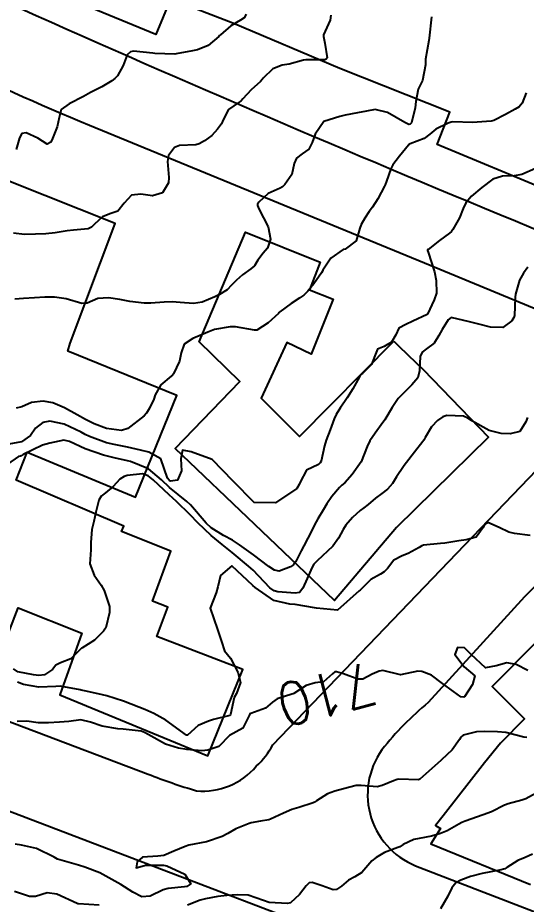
# Model space of a CAD drawing. Header units: metres. Extents: x 286371 to 293043, y 7462578 to 7466404.
# Drawn here: x 292912.4 to 292960.3, y 7462813.9 to 7462897.4 of the extents above; entities that cross this region are included whole.
import ezdxf
from ezdxf.enums import TextEntityAlignment as Align

# ---------------------------------------------------------------- set-up
doc = ezdxf.new("R2010")
doc.units = ezdxf.units.M
doc.header["$MEASUREMENT"] = 0
for name, color, linetype in [('Cotas', 45, 'Continuous'), ('Curvas de Nivel 1m', 11, 'Continuous'), ('Curvas de Nivel 5m', 15, 'Continuous'), ('Edificações', 30, 'Continuous'), ('Vias primárias', 230, 'Continuous')]:
    doc.layers.add(name, color=color, linetype=linetype)
doc.styles.add('Style-STANDARD', font='STANDARD.shx')

msp = doc.modelspace()

# ---------------------------------------------------------------- linework, layer by layer
at = {"layer": 'Curvas de Nivel 1m', "flags": 128}
for points, elevation in [([(292941.903, 7462897.587), (292941.844, 7462897.139), (292941.374, 7462896.092), (292941.22, 7462895.743), (292941.214, 7462895.597), (292941.355, 7462894.962), (292941.564, 7462893.591), (292941.477, 7462893.447), (292941.331, 7462893.398), (292939.567, 7462893.385), (292939.33, 7462893.351), (292937.977, 7462892.992), (292937.322, 7462892.879), (292936.454, 7462892.531), (292935.534, 7462891.681), (292935.439, 7462891.545), (292935.299, 7462891.361), (292934.417, 7462890.568), (292933.643, 7462889.709), (292933.46, 7462889.523), (292933.27, 7462889.415), (292932.278, 7462888.71), (292931.772, 7462887.737), (292931.611, 7462887.366), (292931.231, 7462886.858), (292930.697, 7462886.277), (292930.018, 7462885.762), (292929.505, 7462885.475), (292929.208, 7462885.393), (292927.674, 7462885.331), (292927.204, 7462885.152), (292926.627, 7462884.378), (292926.553, 7462883.814), (292926.672, 7462882.301), (292926.632, 7462881.812), (292926.078, 7462880.882), (292925.135, 7462880.585), (292924.028, 7462880.747), (292923.136, 7462880.637), (292922.476, 7462879.884), (292921.853, 7462879.153), (292921.109, 7462878.881), (292920.422, 7462878.597), (292919.669, 7462877.926), (292919.386, 7462877.633), (292919.087, 7462877.489), (292917.69, 7462877.35), (292917.084, 7462877.274), (292915.974, 7462877.088), (292915.079, 7462877.01), (292914.111, 7462876.977), (292913.078, 7462876.956), (292912.039, 7462877.081)], 717), ([(292951.394, 7462897.434), (292951.175, 7462895.438), (292951.135, 7462895.213), (292950.816, 7462893.445), (292950.813, 7462892.932), (292950.536, 7462891.456), (292950.122, 7462890.631), (292949.924, 7462889.465), (292949.859, 7462888.872), (292949.487, 7462887.471), (292949.389, 7462887.325), (292949.242, 7462887.306), (292948.882, 7462887.48), (292947.258, 7462888.429), (292946.081, 7462888.703), (292945.26, 7462888.574), (292944.413, 7462888.39), (292943.253, 7462888.17), (292942.766, 7462888.057), (292941.244, 7462887.594), (292940.438, 7462886.394), (292940.159, 7462885.61), (292939.834, 7462884.985), (292939.198, 7462884.534), (292938.685, 7462884.139), (292938.458, 7462883.635), (292938.227, 7462882.579), (292937.59, 7462881.648), (292937.358, 7462881.444), (292937.149, 7462881.313), (292936.017, 7462880.795), (292935.129, 7462880.001), (292935.017, 7462879.795), (292934.997, 7462879.686), (292935.119, 7462879.371), (292936.001, 7462877.671), (292936.228, 7462876.516), (292935.935, 7462875.671), (292935.538, 7462875.196), (292935.047, 7462874.518), (292934.723, 7462874.005), (292934.377, 7462873.694), (292933.59, 7462873.141), (292933.018, 7462872.643), (292932.572, 7462872.16), (292932.15, 7462871.727), (292931.442, 7462871.293), (292930.994, 7462871.08), (292929.793, 7462870.575), (292928.984, 7462870.433), (292927.724, 7462870.538), (292926.986, 7462870.586), (292926.235, 7462870.576), (292924.984, 7462870.49), (292924.349, 7462870.489), (292922.986, 7462870.648), (292922.062, 7462870.814), (292920.99, 7462870.983), (292919.984, 7462870.924), (292918.982, 7462870.468), (292918.482, 7462870.441), (292916.988, 7462870.892), (292915.917, 7462871.054), (292914.99, 7462871.04), (292914.018, 7462870.98), (292912.987, 7462870.912), (292912.163, 7462870.861)], 716), ([(292933.931, 7462897.707), (292933.754, 7462897.353), (292933.395, 7462897.138), (292932.509, 7462896.606), (292931.514, 7462895.742), (292931.442, 7462895.675), (292931.372, 7462895.599), (292930.379, 7462894.739), (292929.352, 7462894.329), (292928.879, 7462894.254), (292927.346, 7462893.952), (292927.215, 7462893.938), (292925.346, 7462893.997), (292925.173, 7462894.01), (292923.349, 7462894.198), (292923.057, 7462894.161), (292922.759, 7462893.873), (292922.356, 7462892.852), (292921.832, 7462891.887), (292921.577, 7462891.624), (292921.307, 7462891.424), (292920.348, 7462890.859), (292919.29, 7462890.324), (292918.62, 7462889.938), (292917.273, 7462889.247), (292916.517, 7462888.723), (292916.339, 7462887.978), (292916.148, 7462887.074), (292915.708, 7462885.987), (292915.556, 7462885.651), (292915.216, 7462885.461), (292914.33, 7462886.008), (292913.232, 7462886.533), (292912.817, 7462886.444), (292912.625, 7462886.033), (292912.311, 7462884.934)], 718), ([(292961.182, 7462883.173), (292959.887, 7462882.59), (292959.171, 7462882.462), (292958.054, 7462882.448), (292957.166, 7462882.143), (292956.127, 7462881.365), (292955.142, 7462880.552), (292954.608, 7462879.917), (292954.37, 7462879.396), (292954.006, 7462878.505), (292953.407, 7462877.41), (292953.271, 7462877.232), (292953.089, 7462877.074), (292952.126, 7462876.381), (292951.065, 7462875.534), (292951.02, 7462875.49), (292951.01, 7462875.445), (292951.062, 7462875.284), (292951.67, 7462873.435), (292951.828, 7462872.626), (292951.855, 7462871.432), (292951.631, 7462870.795), (292951.015, 7462869.444), (292951, 7462869.418), (292950.973, 7462869.399), (292949.641, 7462868.783), (292948.954, 7462868.465), (292948.301, 7462868.13), (292948.034, 7462867.488), (292947.612, 7462866.813), (292946.922, 7462866.397), (292946.299, 7462866.131), (292946.066, 7462865.517), (292945.729, 7462864.685), (292944.879, 7462863.85), (292944.704, 7462863.711), (292944.593, 7462863.539), (292943.987, 7462862.418), (292943.436, 7462861.556), (292943.205, 7462861.193), (292942.83, 7462860.636), (292942.408, 7462859.983), (292942.217, 7462859.573), (292941.833, 7462858.545), (292941.48, 7462857.584), (292941.323, 7462857.039), (292940.998, 7462855.591), (292940.917, 7462855.426), (292940.75, 7462855.292), (292939.609, 7462854.744), (292939.015, 7462853.62), (292938.939, 7462853.403), (292938.715, 7462853.022), (292936.694, 7462851.664), (292934.694, 7462851.694), (292932.724, 7462853.724), (292930.754, 7462855.754), (292928.768, 7462856.469), (292927.938, 7462856.63), (292927.785, 7462855.799), (292927.853, 7462854.682), (292927.468, 7462853.803), (292926.811, 7462853.725), (292926.724, 7462853.781), (292926.688, 7462853.815), (292926.549, 7462853.995), (292925.912, 7462855.827), (292924.773, 7462856.439), (292924.006, 7462856.626), (292922.78, 7462856.91), (292921.527, 7462857.149), (292920.785, 7462857.329), (292919.199, 7462857.928), (292918.797, 7462858.112), (292918.416, 7462858.324), (292916.811, 7462859.076), (292915.45, 7462859.349), (292914.813, 7462859.245), (292914.117, 7462858.692), (292913.635, 7462858.012), (292912.785, 7462857.416), (292911.612, 7462857.211)], 714), ([(292960.458, 7462873.881), (292960.044, 7462873.309), (292959.68, 7462872.648), (292959.29, 7462871.32), (292959.26, 7462871.05), (292959.19, 7462869.321), (292959.144, 7462869.139), (292958.956, 7462868.82), (292958.1, 7462868.183), (292956.947, 7462868.21), (292955.823, 7462868.499), (292954.954, 7462868.711), (292953.248, 7462869.121), (292952.957, 7462868.917), (292952.381, 7462867.988), (292952.062, 7462867.428), (292951.646, 7462866.711), (292950.915, 7462866.179), (292950.513, 7462865.848), (292950.308, 7462865.453), (292950.243, 7462864.094), (292950.085, 7462863.456), (292949.539, 7462862.789), (292948.853, 7462862.102), (292948.539, 7462861.789), (292948.26, 7462861.483), (292947.67, 7462860.653), (292946.999, 7462859.502), (292946.928, 7462859.387), (292946.81, 7462859.239), (292946.068, 7462858.243), (292945.596, 7462857.522), (292945.32, 7462856.982), (292944.754, 7462855.534), (292943.933, 7462854.35), (292943.214, 7462853.557), (292942.952, 7462853.33), (292942.717, 7462853.112), (292942, 7462852.28), (292941.531, 7462851.582), (292941.218, 7462851.055), (292940.672, 7462850.148), (292940.371, 7462849.6), (292940.121, 7462849.07), (292939.377, 7462847.623), (292939.111, 7462847.143), (292938.612, 7462846.135), (292938.412, 7462845.833), (292938.105, 7462845.642), (292937.035, 7462845.22), (292936.599, 7462845.313), (292936.076, 7462845.672), (292934.62, 7462846.759), (292933.327, 7462847.714), (292932.641, 7462848.159), (292931.797, 7462848.587), (292930.657, 7462849.313), (292930.175, 7462849.762), (292928.689, 7462851.469), (292928.357, 7462851.789), (292926.714, 7462853.123), (292925.976, 7462853.826), (292924.745, 7462854.885), (292923.055, 7462855.574), (292922.76, 7462855.627), (292921.526, 7462855.893), (292920.767, 7462856.092), (292920.518, 7462856.158), (292918.776, 7462856.748), (292917.308, 7462857.435), (292916.788, 7462857.558), (292915.467, 7462857.301), (292914.781, 7462857.101), (292912.956, 7462856.211), (292912.765, 7462856.1), (292912.714, 7462856.076), (292912.527, 7462856.028), (292911.476, 7462855.321)], 713), ([(292960.409, 7462859.712), (292960.251, 7462859.303), (292959.711, 7462858.4), (292958.797, 7462858.164), (292957.945, 7462858.189), (292956.801, 7462858.475), (292955.188, 7462859.379), (292954.818, 7462859.636), (292954.388, 7462859.824), (292952.821, 7462859.885), (292952.462, 7462859.777), (292951.956, 7462859.427), (292951.399, 7462858.841), (292950.79, 7462857.819), (292950.661, 7462857.571), (292950.576, 7462857.448), (292949.783, 7462856.445), (292949.03, 7462855.47), (292948.912, 7462855.311), (292948.748, 7462855.091), (292948.102, 7462854.115), (292947.711, 7462853.49), (292947.251, 7462852.961), (292946.71, 7462852.535), (292946.12, 7462852.096), (292945.409, 7462851.524), (292945.011, 7462851.208), (292944.685, 7462850.959), (292943.937, 7462850.284), (292943.336, 7462849.554), (292943.073, 7462849.143), (292942.646, 7462848.342), (292942.092, 7462847.575), (292940.613, 7462846.203), (292940.324, 7462845.893), (292940.165, 7462845.611), (292939.671, 7462844.535), (292939.277, 7462843.624), (292938.971, 7462843.226), (292938.567, 7462843.171), (292936.935, 7462843.293), (292936.57, 7462843.386), (292936.175, 7462843.67), (292934.598, 7462845.316), (292934.172, 7462845.701), (292932.623, 7462846.982), (292931.687, 7462847.739), (292930.646, 7462848.582), (292929.398, 7462849.773), (292928.675, 7462850.547), (292927.389, 7462851.804), (292926.703, 7462852.417), (292925.203, 7462853.837), (292924.732, 7462854.225), (292924.186, 7462854.402), (292922.739, 7462854.234), (292922.451, 7462854.166), (292922.056, 7462853.885), (292921.411, 7462853.203), (292920.708, 7462852.621), (292920.299, 7462852.313), (292920.079, 7462851.914), (292919.804, 7462850.796), (292919.599, 7462849.92), (292919.431, 7462849.144), (292919.326, 7462847.924), (292919.315, 7462847.233), (292919.228, 7462845.925), (292919.646, 7462844.861), (292920.308, 7462843.908), (292920.567, 7462843.428), (292921.07, 7462841.897), (292921.081, 7462841.352), (292920.724, 7462839.901), (292920.653, 7462839.761), (292920.509, 7462839.574), (292919.678, 7462838.735), (292918.485, 7462837.996), (292918.449, 7462837.97), (292918.423, 7462837.935), (292917.437, 7462836.982), (292916.464, 7462836.598), (292916.041, 7462836.39), (292915.701, 7462835.976), (292914.952, 7462835.482), (292914.445, 7462835.421), (292913.922, 7462835.48), (292912.45, 7462835.757), (292912.039, 7462836.041)], 712), ([(292960.654, 7462848.598), (292959.205, 7462848.767), (292958.658, 7462848.915), (292957.767, 7462849.338), (292956.671, 7462849.803), (292956.387, 7462849.64), (292956.247, 7462849.361), (292955.592, 7462848.428), (292954.646, 7462848.172), (292953.951, 7462848.088), (292952.641, 7462847.866), (292952.233, 7462847.828), (292950.637, 7462847.671), (292950.478, 7462847.605), (292950.232, 7462847.45), (292949.2, 7462846.892), (292948.622, 7462846.676), (292947.847, 7462846.255), (292947.244, 7462845.495), (292946.937, 7462845.162), (292946.596, 7462844.955), (292945.664, 7462844.442), (292944.763, 7462843.532), (292944.662, 7462843.444), (292944.572, 7462843.377), (292942.544, 7462841.574), (292940.546, 7462841.754), (292940.379, 7462841.775), (292938.551, 7462842.087), (292938.056, 7462842.138), (292936.556, 7462842.484), (292934.795, 7462843.691), (292934.577, 7462843.898), (292932.604, 7462845.724), (292931.519, 7462844.812), (292931.277, 7462843.744), (292931.123, 7462843.188), (292930.544, 7462841.754), (292931.244, 7462839.743), (292931.622, 7462838.612), (292931.903, 7462837.733), (292932.474, 7462837.033), (292933.173, 7462835.714), (292933.408, 7462834.741), (292933.024, 7462833.715), (292932.816, 7462833.321), (292932.476, 7462831.723), (292932.452, 7462831.665), (292932.393, 7462831.638), (292930.856, 7462831.278), (292930.384, 7462831.11), (292929.439, 7462830.707), (292928.411, 7462829.784), (292928.376, 7462829.773), (292928.341, 7462829.785), (292926.385, 7462831.197), (292925.245, 7462831.832), (292924.399, 7462832.2), (292923.829, 7462832.427), (292922.411, 7462832.993), (292920.831, 7462833.485), (292920.419, 7462833.578), (292918.896, 7462833.927), (292918.425, 7462834.027), (292918.309, 7462834.053), (292916.43, 7462834.388), (292916.03, 7462834.371), (292914.429, 7462834.318), (292912.982, 7462834.573), (292912.435, 7462834.779)], 711), ([(292960.358, 7462829.565), (292960.074, 7462829.584), (292958.365, 7462830.032), (292957.592, 7462830.11), (292956.366, 7462830.122), (292955.622, 7462830.109), (292954.36, 7462829.798), (292954.144, 7462829.601), (292954.006, 7462829.39), (292953.328, 7462828.41), (292952.325, 7462827.473), (292952.25, 7462827.416), (292950.297, 7462825.645), (292950.159, 7462825.594), (292948.296, 7462825.645), (292948.157, 7462825.626), (292947.799, 7462825.492), (292946.754, 7462825.04), (292946.285, 7462824.925), (292944.777, 7462825.046), (292944.286, 7462825.038), (292943.108, 7462824.736), (292942.278, 7462824.51), (292941.594, 7462824.265), (292940.571, 7462823.6), (292940.387, 7462823.478), (292940.261, 7462823.418), (292938.901, 7462822.978), (292938.251, 7462822.781), (292937.443, 7462822.45), (292936.237, 7462821.863), (292936.089, 7462821.814), (292935.295, 7462821.679), (292934.401, 7462821.522), (292934.231, 7462821.481), (292932.977, 7462820.959), (292932.216, 7462820.516), (292931.694, 7462820.25), (292930.204, 7462819.754), (292928.551, 7462819.426), (292928.197, 7462819.312), (292927.134, 7462818.856), (292926.184, 7462818.453), (292925.621, 7462818.385), (292924.181, 7462818.302), (292923.694, 7462817.854), (292923.59, 7462817.281), (292924.168, 7462817.452), (292924.477, 7462817.532), (292926.17, 7462817.532), (292926.489, 7462817.489), (292928.158, 7462816.695), (292928.725, 7462815.776), (292928.374, 7462815.547), (292928.14, 7462815.501), (292926.587, 7462815.358), (292926.135, 7462815.222), (292924.911, 7462814.624), (292924.125, 7462814.55), (292923.264, 7462814.995), (292922.142, 7462815.721), (292921.868, 7462815.889), (292920.158, 7462816.817), (292918.746, 7462817.363), (292918.176, 7462817.529), (292916.616, 7462817.968), (292916.186, 7462818.121), (292915.86, 7462818.308), (292914.201, 7462819.128), (292912.793, 7462819.437), (292912.206, 7462819.523)], 709), ([(292961.23, 7462824.33), (292960.272, 7462823.803), (292959.898, 7462823.671), (292958.584, 7462823.32), (292958.35, 7462823.236), (292958.262, 7462823.195), (292957.021, 7462822.574), (292956.248, 7462822.276), (292954.541, 7462821.691), (292954.237, 7462821.566), (292953.948, 7462821.399), (292952.873, 7462820.766), (292952.22, 7462820.517), (292951.388, 7462820.266), (292950.213, 7462820.049), (292949.722, 7462819.951), (292948.721, 7462819.477), (292948.398, 7462819.285), (292948.2, 7462819.196), (292946.965, 7462818.73), (292946.186, 7462818.281), (292945.764, 7462817.937), (292945.405, 7462817.526), (292944.831, 7462816.867), (292944.157, 7462816.436), (292943.587, 7462816.119), (292942.927, 7462815.563), (292942.45, 7462815.259), (292942.139, 7462815.219), (292941.1, 7462815.59), (292940.149, 7462815.924), (292939.876, 7462815.881), (292939.577, 7462815.613), (292938.957, 7462814.796), (292938.12, 7462814.011), (292937.835, 7462813.922), (292936.12, 7462814.03), (292935.566, 7462814.229), (292934.13, 7462814.725), (292933.098, 7462814.741), (292932.129, 7462814.69), (292931.284, 7462814.58), (292930.123, 7462814.383), (292929.623, 7462814.261), (292928.422, 7462813.78)], 708), ([(292960.891, 7462818.586), (292960.189, 7462818.259), (292959.506, 7462817.983), (292958.465, 7462817.32), (292958.29, 7462817.205), (292958.172, 7462817.155), (292957.939, 7462817.097), (292956.165, 7462816.758), (292955.063, 7462816.478), (292954.155, 7462816.146), (292953.675, 7462815.878), (292953.304, 7462815.407), (292952.93, 7462814.615), (292952.227, 7462813.423)], 707), ([(292920.112, 7462813.763), (292918.151, 7462813.906), (292918.114, 7462813.913), (292918.038, 7462813.946), (292916.127, 7462814.813), (292915.199, 7462814.923), (292914.126, 7462814.608), (292913.558, 7462814.58), (292912.134, 7462815.056)], 708)]:
    msp.add_lwpolyline(points, dxfattribs=dict(at, elevation=elevation))
at = {"layer": 'Curvas de Nivel 5m', "flags": 128}
for points, elevation in [([(292960.305, 7462890.283), (292959.923, 7462889.305), (292959.62, 7462888.958), (292959.265, 7462888.733), (292958.339, 7462888.247), (292957.249, 7462887.677), (292956.995, 7462887.602), (292955.246, 7462887.501), (292953.392, 7462887.558), (292953.246, 7462887.529), (292952.961, 7462887.419), (292951.803, 7462886.868), (292951.228, 7462886.397), (292950.692, 7462885.982), (292949.381, 7462885.472), (292949.259, 7462885.428), (292949.212, 7462885.368), (292948.362, 7462884.322), (292947.755, 7462883.496), (292947.564, 7462883.113), (292947.161, 7462881.975), (292947.034, 7462881.628), (292946.972, 7462881.507), (292946.337, 7462880.316), (292945.827, 7462879.524), (292945.526, 7462879.121), (292945.108, 7462878.487), (292944.756, 7462877.882), (292944.653, 7462877.541), (292944.287, 7462876.335), (292943.262, 7462875.561), (292943.095, 7462875.533), (292943.063, 7462875.519), (292941.907, 7462874.726), (292941.172, 7462873.592), (292941.129, 7462873.497), (292941.03, 7462873.318), (292940.311, 7462872.309), (292939.745, 7462871.613), (292939.373, 7462871.245), (292938.994, 7462870.975), (292938.169, 7462870.454), (292937.112, 7462869.652), (292937.042, 7462869.584), (292936.972, 7462869.505), (292936.017, 7462868.609), (292934.948, 7462867.929), (292934.718, 7462867.918), (292932.952, 7462868.242), (292932.43, 7462868.244), (292930.948, 7462868), (292930.338, 7462867.757), (292928.935, 7462867.153), (292928.111, 7462866.612), (292927.831, 7462865.801), (292927.678, 7462865.027), (292927.107, 7462863.811), (292927.014, 7462863.68), (292926.881, 7462863.586), (292925.917, 7462862.78), (292925.389, 7462861.836), (292925.25, 7462861.437), (292924.835, 7462860.585), (292924.562, 7462860.115), (292924.341, 7462859.852), (292922.806, 7462858.677), (292922.202, 7462858.485), (292920.805, 7462858.657), (292919.631, 7462859.103), (292918.818, 7462859.516), (292918.053, 7462859.946), (292916.834, 7462860.622), (292915.745, 7462861.076), (292914.843, 7462861.25), (292913.746, 7462861.106), (292912.834, 7462860.698), (292912.293, 7462860.572)], 715), ([(292960.453, 7462835.892), (292959.339, 7462836.433), (292958.463, 7462836.612), (292957.465, 7462836.333), (292956.455, 7462836.117), (292955.123, 7462837.375), (292954.487, 7462838.01), (292953.833, 7462838.049), (292953.577, 7462837.398), (292954.457, 7462836.221), (292955.463, 7462835.369), (292955.234, 7462834.571), (292954.498, 7462833.383), (292954.439, 7462833.359), (292954.414, 7462833.358), (292954.14, 7462833.389), (292952.433, 7462834.666), (292951.373, 7462835.431), (292950.459, 7462835.791), (292950.086, 7462835.824), (292948.454, 7462835.474), (292946.816, 7462835.864), (292946.459, 7462835.815), (292945.811, 7462835.524), (292944.925, 7462835.059), (292944.447, 7462835.06), (292943.09, 7462835.565), (292942.457, 7462835.759), (292942.282, 7462835.752), (292942.076, 7462835.58), (292941.215, 7462834.82), (292940.441, 7462834.702), (292939.586, 7462834.468), (292938.425, 7462833.72), (292938.372, 7462833.688), (292938.231, 7462833.637), (292936.852, 7462833.223), (292936.412, 7462832.881), (292935.748, 7462832.33), (292934.396, 7462831.838), (292934.302, 7462831.79), (292934.258, 7462831.696), (292933.624, 7462830.457), (292932.364, 7462829.747), (292931.371, 7462828.717), (292930.343, 7462828.365), (292929.782, 7462828.324), (292928.344, 7462828.428), (292927.565, 7462828.577), (292926.351, 7462828.94), (292924.726, 7462829.839), (292924.367, 7462830.048), (292924.059, 7462830.159), (292922.371, 7462830.353), (292921.858, 7462830.396), (292920.375, 7462830.628), (292919.284, 7462831.018), (292918.383, 7462831.226), (292917.26, 7462831.072), (292916.38, 7462831.028), (292915.354, 7462830.96), (292914.378, 7462830.963), (292913.31, 7462831.091), (292912.379, 7462831.064)], 710)]:
    msp.add_lwpolyline(points, dxfattribs=dict(at, elevation=elevation))
at = {"layer": 'Edificações'}
for points in [[(293015.357, 7462910.038), (292999.717, 7462869.324), (292987.773, 7462873.684), (292992.799, 7462886.433), (292988.558, 7462888.377), (292982.558, 7462872.983), (292972.621, 7462877.232), (292976.982, 7462889.356), (292973.368, 7462890.816), (292971.984, 7462886.975), (292965.395, 7462889.517), (292962.488, 7462881.032), (292951.93, 7462885.427), (292953.095, 7462888.461), (292942.753, 7462892.584), (292932.684, 7462896.851), (292926.806, 7462899.153), (292925.426, 7462895.776), (292918.341, 7462898.704)], [(292909.828, 7462834.916), (292912.48, 7462841.796), (292918.477, 7462839.389), (292916.404, 7462833.597), (292930.338, 7462827.837), (292933.64, 7462835.975), (292925.541, 7462839.068), (292926.567, 7462841.859), (292925.121, 7462842.414), (292926.839, 7462847.119), (292922.222, 7462848.956), (292922.42, 7462849.478), (292912.299, 7462853.796), (292913.323, 7462856.427), (292923.538, 7462852.217), (292927.415, 7462861.793), (292917.174, 7462865.94), (292917.364, 7462866.699), (292921.629, 7462877.984), (292911.601, 7462881.967)], [(292978.003, 7462855.47), (292957.085, 7462834.386), (292960.142, 7462831.339), (292957.882, 7462829.031), (292956.379, 7462827.172), (292952.473, 7462822.187), (292951.769, 7462821.289), (292952.222, 7462821.004), (292951.314, 7462819.544), (292960.688, 7462815.72)], [(292957.085, 7462834.386), (292960.142, 7462831.339)]]:
    msp.add_lwpolyline(points, dxfattribs=at)
msp.add_lwpolyline([(292947.838, 7462866.912), (292948.309, 7462866.441), (292950.755, 7462864.064), (292950.602, 7462864.228), (292956.759, 7462857.858), (292948.08, 7462849.332), (292942.25, 7462842.468), (292927.252, 7462856.789), (292933.344, 7462863.11), (292929.511, 7462866.844), (292933.87, 7462877.153), (292940.901, 7462874.351), (292939.903, 7462871.733), (292942.117, 7462870.867), (292940.047, 7462865.676), (292937.76, 7462866.769), (292935.358, 7462861.541), (292938.972, 7462857.929)], close=True, dxfattribs=at)
at = {"layer": 'Vias primárias'}
for points in [[(293017.512, 7462915.701), (293004.689, 7462920.901), (292949.33, 7462943.702), (292940.194, 7462947.464, -0.250739), (292916.415, 7462976.349), (292913.325, 7462987.768, 0.295231), (292904.971, 7462995.281), (292874.329, 7462995.008), (292859.665, 7462994.7, 0.163099), (292853.14, 7462992.359, 0.284387), (292851.988, 7462989.192), (292858.118, 7462968.73, 0.092134), (292885.687, 7462915.098, 0.077166), (292904.064, 7462902.105, 0.013752), (292997.505, 7462862.922)], [(292972.964, 7462799.177), (292963.612, 7462802.756), (292903.253, 7462825.805), (292838.412, 7462851.2, 0.035511), (292734.851, 7462883.784, 8.959257)], [(292994.56, 7462856.254), (292987.168, 7462859.01, 0.199292), (292975.289, 7462858.241), (292960.127, 7462842.809), (292951.078, 7462832.863, 0.052894), (292946.718, 7462828.41, 0.501878), (292950.283, 7462817.331), (292976.407, 7462807.249)]]:
    msp.add_lwpolyline(points, format="xyb", dxfattribs=at)
msp.add_lwpolyline([(292963.394, 7462868.986), (292950.717, 7462874.255), (292919.189, 7462887.208, -0.036856), (292891.542, 7462901.027, -0.126762), (292874.801, 7462917.902, -0.020675), (292856.642, 7462952.119, -0.039733), (292852.015, 7462964.149, 0.023574), (292846.963, 7462978.669, -0.01296), (292844.767, 7462984.574, 0.339299), (292830.439, 7462994.093), (292800.39, 7462993.479, 0.457438), (292787.399, 7462977.812), (292798.512, 7462947.382), (292826.823, 7462874.616), (292829.716, 7462866.384, 0.265788), (292838.448, 7462858.828), (292924.732, 7462826.118, 0.022224), (292929.262, 7462824.549, 0.246378), (292934.895, 7462826.87, 0.077779), (292936.442, 7462828.864), (292961.281, 7462854.765, 0.062659), (292966.002, 7462860.056, 0.536561), (292963.394, 7462868.986)], format="xyb", close=True, dxfattribs=at)

# ---------------------------------------------------------------- texts
at = {"layer": 'Cotas', "style": 'Style-STANDARD'}
msp.add_text('710', height=4, rotation=194.73116, dxfattribs=at).set_placement((292941.527, 7462833.637, 710), align=Align.MIDDLE_CENTER)

doc.saveas('drawing.dxf')
